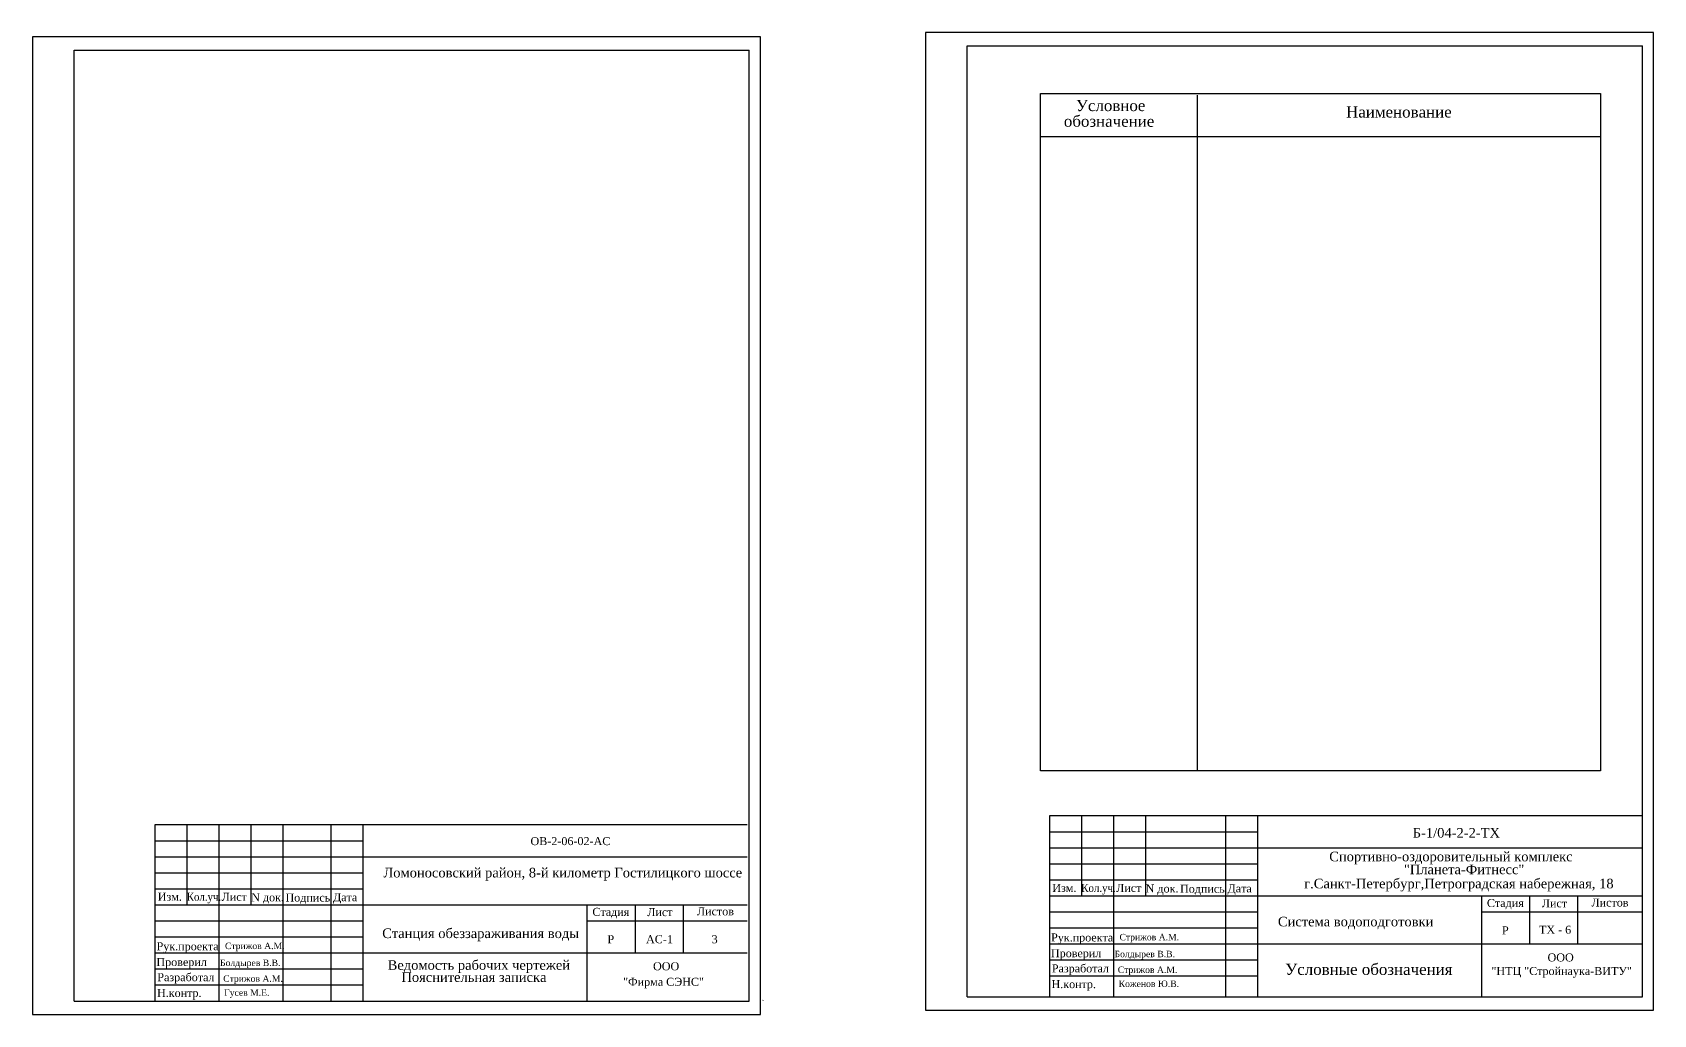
# Model space of a CAD drawing. Header units: millimetres. Extents: x 158645 to 1043550, y -60647 to 236438.
# Drawn here: x 283048 to 333703, y -53917 to -23241 of the extents above; entities that cross this region are included whole.
import ezdxf

# ---------------------------------------------------------------- set-up
doc = ezdxf.new("R2010")
doc.units = ezdxf.units.MM
doc.layers.add('опорудование', color=7, linetype='Continuous')
doc.styles.add('CН', font='TIMES.TTF')
doc.styles.add('СН с наклоном', font='TIMES.TTF', dxfattribs={"oblique": 15})

msp = doc.modelspace()

# ---------------------------------------------------------------- linework, layer by layer
for p, q in [((284347.879, -53498.497), (284347.879, -23798.497)), ((284347.879, -23798.497), (305447.879, -23798.497)), ((305447.879, -53498.497), (305447.879, -23798.497)), ((312252.399, -53363.177), (312252.399, -23663.177)), ((312252.399, -23663.177), (333352.399, -23663.177)), ((333352.399, -53363.177), (333352.399, -23663.177)), ((333326.445, -47711.089), (314826.445, -47711.089)), ((314826.445, -47711.089), (314826.445, -53363.177)), ((315826.445, -47711.089), (315826.445, -50211.089)), ((316826.445, -47711.089), (316826.445, -53363.177)), ((317826.445, -47711.089), (317826.445, -50211.089)), ((320326.445, -47711.089), (320326.445, -53363.177)), ((321326.445, -47711.089), (321326.445, -53363.177)), ((314826.445, -48211.089), (321326.445, -48211.089)), ((314826.445, -48711.089), (333326.445, -48711.089)), ((314826.445, -49211.089), (321326.445, -49211.089)), ((314826.445, -49711.089), (321326.445, -49711.089)), ((314826.445, -50211.089), (333326.445, -50211.089)), ((328326.445, -50211.089), (328326.445, -53363.177)), ((329826.445, -50211.089), (329826.445, -51711.089)), ((331326.445, -50211.089), (331326.445, -51711.089)), ((314826.445, -50711.089), (321326.445, -50711.089)), ((328326.445, -50711.089), (333326.445, -50711.089)), ((314826.445, -51211.089), (321326.445, -51211.089)), ((314826.445, -51711.089), (333326.445, -51711.089)), ((314826.445, -52211.089), (321326.445, -52211.089)), ((314826.445, -52711.089), (321326.445, -52711.089)), ((284347.879, -53498.497), (305447.879, -53498.497)), ((312252.399, -53363.177), (333352.399, -53363.177))]:
    msp.add_line(p, q)
at = {"layer": 'опорудование', "color": 7, "ltscale": 80}
for p, q in [((314542.741, -25151.469), (332042.741, -25151.469)), ((314542.741, -46301.469), (314542.741, -25151.469)), ((319442.741, -25201.469), (319442.741, -46301.469)), ((332042.741, -25151.469), (332042.741, -46301.469)), ((314542.741, -26491.469), (332042.741, -26491.469)), ((332042.741, -46301.469), (314542.741, -46301.469))]:
    msp.add_line(p, q, dxfattribs=at)
at = {"layer": 'опорудование'}
for p, q in [((305376.399, -47986.979), (286876.399, -47986.979)), ((286876.399, -47986.979), (286876.399, -53486.979)), ((287876.399, -47986.979), (287876.399, -50486.979)), ((288876.399, -47986.979), (288876.399, -53486.979)), ((289876.399, -47986.979), (289876.399, -50486.979)), ((290876.399, -47986.979), (290876.399, -53486.979)), ((292376.399, -47986.979), (292376.399, -53486.979)), ((293376.399, -47986.979), (293376.399, -53486.979)), ((286876.399, -48486.979), (293376.399, -48486.979)), ((286876.399, -48986.979), (305376.399, -48986.979)), ((286876.399, -49486.979), (293376.399, -49486.979)), ((286876.399, -49986.979), (293376.399, -49986.979)), ((286876.399, -50486.979), (305376.399, -50486.979)), ((300376.399, -50486.979), (300376.399, -53486.979)), ((301876.399, -50486.979), (301876.399, -51986.979)), ((303376.399, -50486.979), (303376.399, -51986.979)), ((286876.399, -50986.979), (293376.399, -50986.979)), ((300376.399, -50986.979), (305376.399, -50986.979)), ((286876.399, -51486.979), (293376.399, -51486.979)), ((286876.399, -51986.979), (305376.399, -51986.979)), ((286876.399, -52486.979), (293376.399, -52486.979)), ((286876.399, -52986.979), (293376.399, -52986.979))]:
    msp.add_line(p, q, dxfattribs=at)
at = {"layer": 'опорудование', "color": 7, "ltscale": 80}
for points in [[(333702.741, -23241.469), (310952.741, -23241.469), (310952.741, -53781.469), (333702.741, -53781.469)], [(305798.221, -23376.789), (283048.221, -23376.789), (283048.221, -53916.789), (305798.221, -53916.789)]]:
    msp.add_lwpolyline(points, close=True, dxfattribs=at)
at = {"layer": 'опорудование'}
msp.add_arc((305868.264, -53468.451), 10, 270, 0, dxfattribs=at)

# ---------------------------------------------------------------- texts
for s, height, style, p in [(' обозначение', 350, 'CН', (315144.878, -26188.411)), ('Условное', 350, 'CН', (315654.878, -25698.411)), ('Наименование', 350, 'CН', (324094.878, -25898.411)), ('Б-1/04-2-2-ТХ', 300, 'CН', (326178.25, -48389.837)), ('Спортивно-оздоровительный комплекс', 300, 'CН', (323568.926, -49129.821)), ('"Планета-Фитнесс"', 300, 'CН', (325901.771, -49532.03)), ('Изм.', 250, 'CН', (314915.021, -50085.138)), ('Лист', 250, 'CН', (316909.761, -50087.458)), ('N док.', 250, 'CН', (317832.497, -50103.809)), ('Подпись', 250, 'CН', (318905.595, -50110.794)), ('Дата', 250, 'CН', (320388.869, -50100.72)), ('г.Санкт-Петербург,Петроградская набережная, 18', 300, 'CН', (322786.768, -49974.17)), ('Стадия', 250, 'CН', (328495.331, -50558.225)), ('Лист', 250, 'CН', (330209.652, -50565.804)), ('Листов', 250, 'CН', (331760.74, -50542.124)), ('Система водоподготовки', 300, 'СН с наклоном', (321964.986, -51162.092)), ('ТХ - 6', 250, 'CН', (330122.691, -51392.7)), ('Рук.проекта', 250, 'CН', (314877.006, -51633.042)), ('Стрижов А.М.', 200, 'CН', (317015.473, -51596.596)), ('Р', 250, 'CН', (328966.011, -51413.063)), ('Проверил', 250, 'CН', (314872.732, -52125)), ('Болдырев В.В.', 200, 'CН', (316860.467, -52125)), ('ООО', 250, 'CН', (330390.044, -52256.921)), ('Разработал', 250, 'CН', (314900.086, -52598.743)), ('Стрижов А.М.', 200, 'CН', (316960.765, -52616.964)), ('Условные обозначения', 350, 'CН', (322194.878, -52678.411)), ('"НТЦ "Стройнаука-ВИТУ"', 250, 'CН', (328636.853, -52681.398)), ('Н.контр.', 250, 'CН', (314890.968, -53090.706)), ('Коженов Ю.В.', 200, 'CН', (316988.119, -53054.264))]:
    msp.add_text(s, height=height, dxfattribs=dict(style=style)).set_placement(p)
at = {"style": 'CН', "width": 0.9}
msp.add_text('Кол.уч.', height=250, dxfattribs=at).set_placement((315819.531, -50085.138))
at = {"layer": 'опорудование'}
for s, height, style, p in [('ОВ-2-06-02-АС', 250, 'CН', (298610.809, -48624.33)), ('Ломоносовский район, 8-й километр Гостилицкого шоссе', 300, 'СН с наклоном', (294014.94, -49633.402)), ('Изм.', 250, 'CН', (286964.975, -50361.029)), ('Лист', 250, 'CН', (288959.715, -50363.349)), ('N док.', 250, 'CН', (289882.451, -50379.7)), ('Подпись', 250, 'CН', (290955.549, -50386.685)), ('Дата', 250, 'CН', (292438.823, -50376.611)), ('Стадия', 250, 'CН', (300545.285, -50834.116)), ('Лист', 250, 'CН', (302259.606, -50841.695)), ('Листов', 250, 'CН', (303810.694, -50818.014)), ('Рук.проекта', 250, 'CН', (286926.96, -51908.933)), ('Cтанция обеззараживания воды', 300, 'CН', (293978.18, -51527.752)), ('Р', 250, 'CН', (301015.965, -51688.954)), ('АС-1', 250, 'CН', (302221.301, -51688.954)), ('3', 250, 'CН', (304272.046, -51688.954)), ('Проверил', 250, 'CН', (286922.686, -52400.891)), ('Стрижов А.М.', 200, 'CН', (289065.427, -51872.486)), ('Разработал', 250, 'CН', (286950.04, -52874.633)), ('Болдырев В.В.', 200, 'CН', (288910.421, -52400.891)), ('Ведомость рабочих чертежей', 300, 'CН', (294148.488, -52519.621)), ('Пояснительная записка', 300, 'CН', (294577.847, -52896.932)), ('ООО', 250, 'CН', (302439.998, -52532.812)), ('Н.контр.', 250, 'CН', (286940.922, -53366.597)), ('Стрижов А.М.', 200, 'CН', (289010.719, -52892.854)), ('Гусев М.Е.', 200, 'CН', (289038.073, -53330.155)), ('"Фирма СЭНС"', 250, 'CН', (301505.957, -53017.904))]:
    msp.add_text(s, height=height, dxfattribs=dict(at, style=style)).set_placement(p)
at = {"layer": 'опорудование', "style": 'CН', "width": 0.9}
msp.add_text('Кол.уч.', height=250, dxfattribs=at).set_placement((287869.485, -50361.029))

doc.saveas('drawing.dxf')
